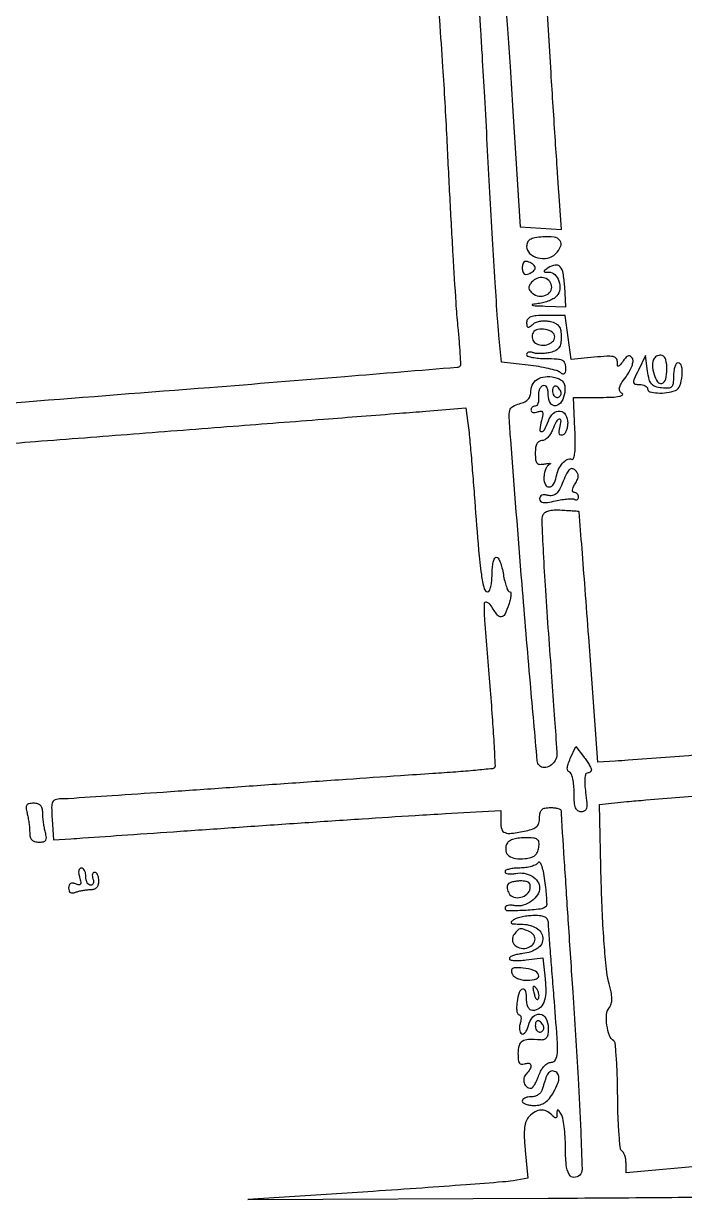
# Model space of a CAD drawing. Extents: x 0 to 640, y 0 to 640.
# Drawn here: x 332.6 to 485.5, y 0 to 272.6 of the extents above; entities that cross this region are included whole.
import ezdxf

# ---------------------------------------------------------------- set-up
doc = ezdxf.new("R2010")
doc.units = 0

msp = doc.modelspace()

# ---------------------------------------------------------------- linework, layer by layer
for points in [[(298.596171, 172.961967, -0.000001), (315.607522, 174.277711, -0.000003), (335.31495, 175.801823, -0.000002), (358, 177.555987, 0.000046), (381.077534, 179.342528, 0.000061), (402.017908, 180.968115, 0.000042), (419.584431, 182.335442, 0.000636), (425.699261, 182.819746), (434.898523, 183.560114), (435.410423, 180.030057, -0.012521), (435.667202, 177.881849, -0.001621), (436.085886, 173.277579, -0.00189), (436.54434, 167.810484, -0.001577), (436.991032, 162, 0.002351), (437.881899, 150.641736, 0.015365), (438.531037, 144.957251, 0.02419), (439.169585, 141.686435, 0.345215), (440.045313, 141, 0.3018), (440.415408, 141.245775, 0.041043), (440.719561, 142.175, 0.036077), (440.930933, 143.466983, 0.022515), (441, 145, -0.023315), (441.071522, 146.532964, -0.037255), (441.290279, 147.825, -0.043099), (441.605496, 148.750283, -0.297409), (441.988182, 149, -0.264949), (442.410249, 148.759462, -0.037096), (442.873976, 147.825, -0.034344), (443.299157, 146.532563, -0.022653), (443.615991, 145, 0.018779), (443.920523, 143.46715, 0.029073), (444.308652, 142.175, 0.028543), (444.720568, 141.219435, 0.283965), (445.075789, 141, -0.367973), (445.319044, 140.79294, -0.058938), (445.34783, 140.11875, -0.042011), (445.192552, 139.150663, -0.023108), (444.850155, 138, -0.025249), (443.921046, 135.713183, -0.274975), (443.132079, 135.176074, -0.25237), (442.230552, 135.593244, -0.022), (440.758226, 137.75, 0.171087), (439.751864, 138.558669, 0.512615), (439.14998, 138.13857, 0.023083), (439.269909, 134.40396, 0.000711), (440.495451, 119.055962, -0.002476), (441.036103, 111.969949, -0.003991), (441.418496, 105.928979, -0.000839), (441.702392, 100.633039, -0.212431), (441.537735, 100.204401, -0.173297), (441.117293, 100.005328, -0.00124), (437.166202, 99.622673, -0.00453), (432.61193, 99.23459, -0.002862), (427.292283, 98.860411, 0.000929), (419.77278, 98.36071, 0.000222), (407.270233, 97.500965, 0.000228), (392.911309, 96.500597, 0.000225), (378.5, 95.483453, -0.000438), (364.919919, 94.530775, -0.000663), (353.104218, 93.728013, -0.000242), (342.922301, 93.054773, -0.016532), (341.195209, 92.998658, 0.069578), (339.916177, 92.820566, 0.227233), (339.292975, 92.269372, 0.105928), (339.071809, 91.111209, 0.010477), (339.195209, 88.265043), (339.5, 83.530086), (343.5, 83.779021, 0.001639), (346.304935, 83.962817, 0.000064), (356.60625, 84.673081, 0.000114), (368.80035, 85.518219, 0.000081), (382.5, 86.473061, -0.000519), (396.834782, 87.459536, -0.000542), (410.964063, 88.401735, -0.00052), (423.174466, 89.189915, -0.002397), (430.25, 89.605207), (443, 90.292248), (443, 87.646124, 0.073345), (443.246798, 85.972733, 0.24117), (443.99773, 85.192332, 0.11884), (445.509322, 85.04865, 0.013899), (448.875, 85.625, 0.033988), (450.437985, 86.049745, 0.108346), (451.355263, 86.611053, 0.135513), (451.838706, 87.424146, 0.066858), (452, 88.625, -0.051205), (452.121557, 89.808846, -0.15277), (452.513158, 90.5125, -0.145795), (453.249492, 90.88673, -0.045197), (454.5, 91, -0.028437), (455.455371, 90.945621, -0.045467), (456.255084, 90.779687, -0.058103), (456.807275, 90.538679, -0.279719), (456.964115, 90.25, 0.02799), (456.96903, 89.647367, 0.000035), (457.743172, 77.60386, 0.000314), (458.619343, 64.120217, 0.000194), (459.666616, 48.252501, -0.001437), (460.930261, 28.353263, -0.005562), (461.541217, 16.000263, -0.002978), (461.824879, 7.231633, -0.205778), (461.289633, 5.889633, -0.198853), (459.939862, 5.330359, -0.280955), (458.857175, 5.990531, -0.095492), (458.179302, 8.303931, -0.023044), (457.984687, 12.309017, 0.014271), (457.907742, 14.789268, 0.016948), (457.689119, 17.122024, 0.015897), (457.378174, 19.059535, 0.095997), (457, 20, 0.009151), (456.437701, 20.83612, 0.231435), (456.203379, 20.965839, 0.405593), (456.05085, 20.832087, 0.017425), (456.015313, 20.05, -0.037242), (455.956929, 19.364866, -0.311655), (455.75319, 19.152083, -0.227685), (455.419526, 19.235457, -0.023205), (454.8, 19.8, 0.083294), (453.564115, 20.680807, 0.129895), (452.288743, 20.932236, 0.118525), (450.971384, 20.525238, 0.062532), (449.611941, 19.469084, 0.100658), (448.893102, 18.383209, 0.066831), (448.521347, 16.931272, 0.041103), (448.447609, 14.827279, 0.011497), (448.678469, 11.540278), (449.275913, 5.142388), (445.887957, 4.577279, -0.021439), (443.511727, 4.284953, -0.00089), (434.976462, 3.619958, -0.001541), (424.856329, 2.880973, -0.001094), (413.5, 2.111868), (384.5, 0.211564), (454, 0.532233, 0.000849), (481.083697, 0.703162, 0.001242), (504.920313, 0.953276, 0.000589)], [(428.856234, 426.080986, -0.000025), (431.95057, 383.981642, -0.218039)], [(497.284492, 293.320239, -0.000155), (457.622852, 290.101785, -0.055727)], [(428.03166, 284.232918, -0.002024), (429.552268, 262.549631, -0.004482), (430.496651, 246, 0.001193), (431.196381, 232.134457, 0.001403), (431.927393, 219.003533, 0.00123), (432.603357, 207.913724, 0.008735), (433.038217, 202.543943, -0.003905), (433.351889, 199.086055, -0.006182), (433.560873, 196.117764, -0.001963), (433.699128, 193.55992, -0.211959), (433.577511, 193.244178, -0.177497), (432.901878, 192.930989, -0.000075), (406.930463, 190.781424, -0.000969), (375.606933, 188.254734, -0.000395), (333, 184.934883, 0.000864), (317.054729, 183.677416, 0.001415)], [(509.83174, 104.78971, -0.000118), (489.766716, 103.268231, -0.000044), (472.49248, 101.963994, -0.002867), (469.5, 101.755567), (465.5, 101.5), (463.364044, 130.5, 0.000354), (462.53683, 141.623759, 0.000588), (461.822025, 150.997257, 0.000016), (461.164803, 159.480489, 0.268084), (461.114044, 159.554492, 0.093641), (461.019541, 159.579532, 0.000356), (459.893698, 159.660231, 0.001829), (458.61549, 159.746236, 0.001147), (457.119821, 159.837932, 0.024408), (455.349955, 159.855861, 0.058056), (454.051691, 159.653457, 0.085675), (453.171532, 159.237401, 0.14906), (452.678983, 158.605827, 0.103121), (452.493581, 157.463445, 0.00127), (452.846382, 149.988632, 0.003701), (453.341666, 141.324867, 0.002407), (454.036159, 131.322387, -0.000489), (454.772718, 121.272171, -0.000722), (455.397387, 112.455817, -0.000319), (455.915259, 104.924189, -0.014321), (455.976997, 103.356989, -0.137025), (455.579366, 101.87194, -0.114634), (454.448926, 100.687901, -0.136827), (453.068593, 100.248303, -0.220157), (451.950312, 100.717217, -0.164221), (451.466099, 101.816786, -0.000374), (449.866879, 119.833481, -0.001969), (447.936285, 142.805059, -0.00067), (445.307517, 176.194816, -0.004701), (444.961562, 181.287658, -0.074832), (445.118445, 183.007596, -0.203548), (445.800619, 183.920093, -0.070448), (447.356038, 184.553224, 0.048427), (448.586428, 184.992175, 0.102081), (449.394227, 185.597288, 0.113166), (449.846645, 186.42731, 0.068526), (450, 187.54102, -0.143486), (450.488926, 189.209683, -0.138082), (451.806833, 190.380384, -0.113271), (453.776997, 190.834017, -0.077167), (456.058139, 190.481547, -0.070648), (457.00811, 190.024541, -0.124348), (457.588184, 189.381438, -0.107076), (457.844213, 188.467546, -0.04386), (457.808139, 187.17271, -0.101093), (457.109435, 185.043052, -0.223614), (455.742403, 184.082946, -0.312699), (454.503762, 184.656772, -0.133492), (454, 186.510009, 0.034315), (453.923797, 187.619046, 0.094516), (453.674112, 188.358406, 0.169841), (453.271135, 188.71197, 0.183183), (452.75, 188.723101, 0.140675), (452.289735, 188.394162, 0.074507), (451.937162, 187.781276, 0.064564), (451.740138, 186.991058, 0.056627), (451.73821, 186.139768, -0.043941), (451.757095, 185.320426, -0.068192), (451.61616, 184.628557, -0.094306), (451.34697, 184.164005, -0.217736), (450.98821, 184, 0.097011), (450.611042, 183.926126, 0.097445), (450.290287, 183.715469, 0.098407), (450.075514, 183.401017, 0.101104), (450, 183.031385, 0.191571), (450.126825, 182.712521, 0.145343), (450.455547, 182.52211, 0.09714), (450.956879, 182.500699, 0.053907), (451.550797, 182.657866, -0.070699), (452.299605, 182.829442, -0.320682), (452.662851, 182.613396, -0.148592), (452.73625, 181.997239, -0.017363), (452.442389, 180.626481, 0.026509), (452.036735, 178.54969, 0.445618), (452.437737, 178.072168, 0.296083), (453.124871, 178.485783, 0.022481), (454.027664, 180.572763, -0.111599), (455.190254, 182.32576, -0.222293), (456.733866, 182.846644, -0.244553), (458.010633, 181.9886, -0.1255), (458.5, 180.069638, -0.04561), (458.413321, 179.121405, -0.053734), (458.155927, 178.257848, -0.062186), (457.777706, 177.599193, -0.15205), (457.328686, 177.276229, -0.153015), (456.882499, 177.268163, -0.234679), (456.604223, 177.52565, -0.120125), (456.534446, 178.085203, -0.035199), (456.695318, 178.942895, 0.04303), (456.977384, 180.588351, 0.517468), (456.561239, 180.938519, 0.212652), (455.827389, 180.351613, 0.028462), (455, 178.5, -0.049595), (454.523315, 177.54372, -0.054776), (453.880815, 176.734375, -0.06206), (453.177987, 176.18165, -0.13645), (452.524751, 176, 0.14505), (451.864924, 175.804471, 0.128568), (451.381155, 175.273466, 0.085627), (451.09072, 174.37395, 0.035384), (451, 173.09362, 0.025911), (451.081557, 171.520913, 0.159175), (451.40763, 170.789417, 0.209129), (452.047816, 170.500872, 0.048687), (453.25, 170.604708, -0.012417), (454.055407, 170.733546, -0.077386), (454.471875, 170.724934, -0.603897), (454.508105, 170.611477, -0.087584), (454.25, 170.427755, 0.13086), (453.770599, 170.020567, 0.055687), (453.367188, 169.27357, 0.049868), (453.092602, 168.333749, 0.046183), (453, 167.333333, 0.10592), (453.33414, 165.773701, 0.319168), (454.221441, 165.252868, 0.245016), (455.236772, 165.900325, 0.08474), (455.857608, 167.582866, -0.057845), (456.406611, 169.357799, -0.075144), (457.317683, 170.793243, -0.098476), (458.387792, 171.621927, -0.210869), (459.410214, 171.66998, 0.429875), (459.882376, 171.894172, 0.051683), (460.153562, 173.152693, 0.029657), (460.260835, 175.310907, 0.008736), (460.170996, 178.624471), (459.841992, 186), (466.170996, 186.015313, 0.009816), (468.774389, 186.072728, 0.033556), (470.457232, 186.256492, 0.112361), (471.142841, 186.546071, 0.531295), (471.132536, 186.896927, -0.124609), (470.573102, 187.487696, -0.184483), (470.470903, 188.185824, -0.088406), (470.879714, 189.16403, -0.016108), (472.000308, 190.786546, 0.03065), (472.840799, 192.082493, 0.045932), (473.393188, 193.311914, 0.055931), (473.624735, 194.353561, 0.166658), (473.465129, 195.056423, 0.092792), (473.024084, 195.54078, 0.234532), (472.56841, 195.626704, 0.1384), (472.042671, 195.304795, 0.028748), (471.347357, 194.460361, -0.008921), (470.568044, 193.43355, -0.186928), (470.242622, 193.241061, -0.432445), (470.043361, 193.393095, -0.025685), (470, 194.236618, 0.172251), (469.720389, 195.024171, 0.174729), (469.008443, 195.453376, 0.065399), (467.569864, 195.548374, 0.009543), (464.645399, 195.302851), (459.290798, 194.750207), (458.610956, 199.875104), (457.931114, 205), (453.465557, 205, 0.016007), (451.223958, 204.928218, 0.071238), (449.938091, 204.659169, 0.146314), (449.257661, 204.153552, 0.16168), (449, 203.377555, 0.035704), (449.05781, 202.569016, 0.301846), (449.288969, 202.310221, 0.21916), (449.687265, 202.381076, 0.021296), (450.487014, 202.989223, -0.084755), (451.251389, 203.430556, -0.051243), (452.266348, 203.692006, -0.048233), (453.391214, 203.752051, -0.050754), (454.487014, 203.592615, -0.054244), (455.733378, 203.131594, -0.125083), (456.484654, 202.483834, -0.113163), (456.879191, 201.51024, -0.039933), (457, 200, -0.039894), (456.879513, 198.492292, -0.112607), (456.486262, 197.518365, -0.124989), (455.738667, 196.870466, -0.054926), (454.502236, 196.411205, -0.031384), (453.435687, 196.213645, -0.026957), (452.296908, 196.137794, -0.027866), (451.253433, 196.182805, -0.066995), (450.502236, 196.360768, 0.055844), (449.927009, 196.510614, 0.099984), (449.441282, 196.483364, 0.147128), (449.122678, 196.289116, 0.184845), (449, 195.968615, 0.314247), (449.262692, 195.59192, 0.035235), (450.321875, 195.284531, 0.032737), (451.775197, 195.06999, 0.020281), (453.5, 195, -0.013561), (456.036048, 194.931207, -0.096921), (457.219951, 194.632086, -0.196342), (457.798668, 194.001244, -0.088878), (458, 192.877555, -0.027662), (457.944977, 191.883755, -0.185435), (457.721855, 191.452364, -0.29794), (457.345366, 191.396374, -0.062234), (456.75, 191.766167, 0.099355), (455.922392, 192.199188, 0.014229), (454.062774, 192.685004, 0.015698), (451.800844, 193.133366, 0.012822), (449.357316, 193.474343), (443.214632, 194.171463), (442.593859, 200.335732, -0.008422), (442.275559, 204.137759, -0.00099), (441.725943, 212.620496, -0.001185), (441.116271, 222.710213, -0.00097), (440.510977, 233.5, 0.000223), (439.905008, 244.598578, 0.000227), (439.293341, 255.619305, 0.00022), (438.75346, 265.191745, 0.000949), (438.419011, 270.884867), (437.789154, 281.269735)], [(443.987937, 279.166625, -0.000201), (444.565216, 271.375409, -0.001816), (445.177139, 262.638465, -0.001111), (445.838632, 252.328034), (447.5, 225.5), (452.290191, 225.193567), (457.080381, 224.887135), (456.450984, 233.693567, -0.001173), (456.132042, 238.308364, -0.000343), (455.663415, 245.401619, -0.000345), (455.147017, 253.385022, -0.00037), (454.653731, 261.184284), (453.485874, 279.868569)], [(490.75, 8.086406), (472, 6.409946), (472, 8.645956, 0.038357), (471.930991, 9.544192, 0.04184), (471.725562, 10.39475, 0.045925), (471.42488, 11.08204, 0.128967), (471.065742, 11.459369, -0.233379), (470.690028, 12.060415, -0.005575), (470.388388, 15.441762, -0.011075), (470.162224, 19.499923, -0.007155), (470.071794, 24.205629, 0.006524), (469.98732, 28.910349, 0.010123), (469.779339, 32.965194, 0.004778), (469.503349, 36.363002, 0.227956), (469.160024, 36.937243, -0.163159), (468.167147, 38.206979, -0.049932), (467.579305, 40.605058, -0.049959), (467.478467, 43.076828, -0.159754), (468.076524, 44.592205, 0.105156), (468.565888, 45.524929, 0.072558), (468.719563, 46.711663, 0.046398), (468.541181, 48.344504, 0.014474), (467.977515, 50.746552, -0.040301), (467.460937, 53.603557, -0.006016), (466.957114, 59.427798, -0.006733), (466.536574, 66.336886, -0.005759), (466.275491, 73.624674), (465.835118, 91.749349), (472.167559, 92.375749, -0.005121), (476.587556, 92.767308, -0.000214), (492.35547, 93.99476, -0.00037)]]:
    msp.add_lwpolyline(points, format="xyb")
for points in [[(452.75, 223.189635, 0.022649), (450.863571, 222.9471, 0.091131), (449.778533, 222.544974, 0.152634), (449.206224, 221.906995, 0.107476), (449, 220.958687, 0.210476), (449.701348, 219.366398, 0.123347), (451.565854, 218.358564, 0.110222), (453.86173, 218.288433, 0.150209), (455.680723, 219.252151, 0.088108), (456.875353, 220.962732, 0.27507), (456.73667, 222.304539, 0.201652), (455.351972, 223.121404, 0.05445)], [(448, 216, 0.052744), (448.087733, 215.170621, 0.157005), (448.369294, 214.681419, 0.193133), (448.839083, 214.506991, 0.085294), (449.5, 214.638374, 0.042592), (450.073933, 214.916706, 0.050144), (450.559375, 215.275788, 0.057515), (450.893294, 215.657423, 0.152135), (451, 216, 0.152135), (450.893294, 216.342577, 0.057515), (450.559375, 216.724212, 0.050144), (450.073933, 217.083294, 0.042592), (449.5, 217.361626, 0.085294), (448.839083, 217.493009, 0.193133), (448.369294, 217.318581, 0.157005), (448.087733, 216.829379, 0.052744)], [(454, 215.999057, 0.010084), (453.155518, 215.42939, 0.293169), (453.061595, 215.19881, 0.345245), (453.233933, 215.046928, 0.012107), (454.182612, 215.015313, -0.195956), (455.537182, 214.448812, -0.117411), (456.468277, 212.943454, -0.107621), (456.667533, 211.06641, -0.147063), (456.008147, 209.509816, -0.087687), (455.343249, 208.946196, -0.034024), (454.258141, 208.408313, -0.03239), (452.976096, 207.972874, -0.034526), (451.675529, 207.717841, 0.011185), (450.314971, 207.516412, 0.77706), (450.303501, 207.3738, 0.071367), (450.94408, 207.252352, 0.002895), (453.304791, 207.160037), (458.109582, 207), (457.804791, 211.671831, 0.025191), (457.444838, 214.773925, 0.139737), (456.731785, 216.274635, 0.267171), (455.618083, 216.652883, 0.094922)], [(450.145708, 212.675567, 0.049541), (449.638682, 211.924374, 0.145664), (449.512768, 211.320085, 0.147971), (449.738422, 210.751287, 0.051692), (450.360921, 210.115426, 0.13702), (451.807373, 209.468822, 0.13183), (453.403163, 209.651719, 0.153891), (454.528583, 210.564876, 0.195955), (454.787609, 211.864344, 0.153672), (454.123623, 213.093714, 0.150524), (452.869728, 213.733522, 0.138824), (451.391581, 213.580927, 0.125482)], [(450.481492, 200.970053, 0.096079), (450.287205, 200.457007, 0.077341), (450.277715, 199.866176, 0.075876), (450.449558, 199.289848, 0.086253), (450.780913, 198.819087, 0.153416), (452.047859, 198.157987, 0.106504), (453.673184, 198.21608, 0.118772), (455.003156, 198.915884, 0.215755), (455.5, 200.013695, 0.245157), (454.928045, 201.110094, 0.105597), (453.363513, 201.769212, 0.09946), (451.593224, 201.751581, 0.205052)], [(474.876468, 192.34334, 0.007242), (473.885834, 190.225816, 0.125079), (473.754469, 189.479487, 0.334617), (474.081223, 189.107271, 0.051179), (475.126468, 189, -0.051405), (475.843332, 188.926104, -0.071332), (476.44965, 188.70625, -0.091376), (476.857198, 188.381687, -0.180942), (477, 188, 0.337418), (477.512551, 187.326953, 0.052034), (479.278864, 187.032597, 0.047982), (481.452302, 187.108117, 0.059014), (483.418213, 187.606989, 0.220002), (484.471561, 188.690499, 0.061935), (484.986123, 191.052867, 0.069707), (484.878527, 193.272575, 0.360268), (484, 194, 0.258275), (483.615551, 193.78722, 0.061214), (483.29375, 193.099238, 0.04793), (483.072731, 192.108319, 0.030926), (483, 190.933578, -0.024843), (482.91289, 189.181481, -0.173213), (482.551595, 188.41875, -0.194761), (481.814281, 188.106417, -0.032648), (480.25, 188.183578, -0.051768), (478.785382, 188.508025, -0.139862), (477.91419, 189.10323, -0.112081), (477.377217, 190.159608, -0.027204), (477, 192.09334), (476.5, 195.686679)], [(478.497498, 194.995951, 0.152244), (478.103767, 193.46298, 0.06302), (478.484011, 191.332676, 0.071332), (479.311454, 189.597326, 0.338395), (480.286882, 189.262294, 0.255925), (481.180714, 190.225707, 0.059665), (481.471626, 192.491964, 0.059785), (481.219196, 194.757813, 0.260319), (480.341641, 195.719453, 0.096938), (479.847419, 195.783302, 0.077424), (479.322101, 195.666199, 0.075717), (478.846715, 195.390835, 0.085472)], [(455, 187.559017, 0.062283), (455.074545, 186.962904, 0.080552), (455.29375, 186.457961, 0.097988), (455.618621, 186.120018, 0.153634), (456, 186, 0.092995), (456.381732, 186.071618, 0.096318), (456.70625, 186.276414, 0.099231), (456.923444, 186.581949, 0.105429), (457, 186.940983, 0.089642), (456.926698, 187.346558, 0.053229), (456.70625, 187.7871, 0.051032), (456.382515, 188.193797, 0.06081), (456, 188.5, 0.139169), (455.620352, 188.607943, 0.191142), (455.29375, 188.478525, 0.138808), (455.073267, 188.110654, 0.066118)], [(457.46692, 166.575071, -0.02185), (456.586768, 164.702952, -0.085041), (455.81187, 163.689613, -0.142152), (454.971751, 163.267219, -0.110252), (453.94397, 163.304401, 0.051483), (453.14144, 163.428075, 0.109743), (452.525852, 163.323303, 0.15532), (452.143601, 163.00435, 0.14277), (452, 162.511691, 0.19704), (452.22807, 161.955421, 0.168229), (452.799834, 161.672663, 0.071656), (453.869646, 161.691, 0.015406), (455.6948, 162.043935, -0.016157), (457.168536, 162.32662, -0.020689), (458.540781, 162.48628, -0.019067), (459.675862, 162.527532, -0.138825), (460.1948, 162.379607, 0.110142), (460.50142, 162.273149, 0.182903), (460.763473, 162.339234, 0.160259), (460.939529, 162.573663, 0.081763), (461, 162.940983, 0.094153), (460.923198, 163.345224, 0.096662), (460.703761, 163.688914, 0.099007), (460.376327, 163.918968, 0.104148), (459.991526, 164, -0.253651), (459.69263, 164.162057, -0.174376), (459.602122, 164.545379, -0.081265), (459.778732, 165.169924, -0.030131), (460.216486, 165.975041, 0.03359), (460.772807, 167.015298, 0.103883), (460.943383, 167.789302, 0.13093), (460.77166, 168.460454, 0.06874), (460.247909, 169.152091, 0.153973), (459.581356, 169.49898, 0.234579), (458.967495, 169.318119, 0.091489), (458.321125, 168.451748, 0.015684)], [(463.977764, 99.75, -0.131186), (463.910438, 99.464056, -0.104068), (463.705338, 99.220313, -0.091137), (463.392219, 99.056454, -0.075229), (463.01913, 99, 0.334498), (462.654142, 98.725061, 0.049759), (462.478412, 97.760264, 0.036869), (462.46839, 96.333674, 0.017386), (462.655054, 94.5, -0.011762), (462.93106, 92.061185, -0.07813), (462.849625, 90.843427, -0.19487), (462.426674, 90.235215, -0.145577), (461.635924, 90, -0.157946), (460.852146, 90.253923, -0.148441), (460.342599, 90.92495, -0.07259), (460.072084, 92.195344, -0.016221), (460, 94.416667, 0.022906), (459.921256, 96.134643, 0.032713), (459.682669, 97.641715, 0.034204), (459.33921, 98.789351, 0.226213), (458.919723, 99.193426, -0.20092), (458.526131, 99.537458, -0.129954), (458.405745, 100.139167, -0.06958), (458.591232, 101.054539, -0.022169), (459.112316, 102.347162), (460.385186, 105.140807), (462.170357, 102.820404, -0.01381), (462.855524, 101.877006, -0.017124), (463.437666, 100.961306, -0.015562), (463.870428, 100.17086, -0.110485)], [(333.369714, 89.75, -0.01952), (333.601868, 88.725325, -0.011897), (333.799577, 87.5, -0.011917), (333.937871, 86.274243, -0.020614), (333.986345, 85.25, 0.056753), (334.11172, 84.205423, 0.132069), (334.483559, 83.517365, 0.138732), (335.136118, 83.128844, 0.065421), (336.116631, 83, 0.047336), (337.175195, 83.10044, 0.199953), (337.695948, 83.444534, 0.178633), (337.852099, 84.086359, 0.036755), (337.630286, 85.25, -0.01952), (337.398132, 86.274675, -0.011897), (337.200423, 87.5, -0.011917), (337.062129, 88.725757, -0.020614), (337.013655, 89.75, 0.056753), (336.88828, 90.794577, 0.132069), (336.516441, 91.482635, 0.138732), (335.863882, 91.871156, 0.065421), (334.883369, 92, 0.047336), (333.824805, 91.89956, 0.199953), (333.304052, 91.555466, 0.178633), (333.147901, 90.913641, 0.036755)], [(444.335833, 82.432783, 0.139951), (444.204972, 80.95484, 0.184896), (444.911625, 79.81622, 0.131272), (446.448631, 79.186869, 0.060416), (448.628178, 79.171822, 0.043346), (449.992831, 79.449046, 0.098431), (450.920871, 79.936075, 0.114984), (451.505, 80.685122, 0.0732), (451.819551, 81.75, 0.058851), (451.848314, 82.973036, 0.222488), (451.469963, 83.615976, 0.133531), (450.573373, 83.928665, 0.01752), (448.538166, 84, 0.03055), (446.944855, 83.902556, 0.058767), (445.703871, 83.599441, 0.078768), (444.829266, 83.105419, 0.134045)], [(345.548012, 74.848728, -0.021662), (345.846951, 73.742872, -0.194319), (345.766932, 73.256788, -0.309717), (345.409515, 73.095849, -0.047236), (344.615399, 73.317343, 0.062982), (343.911723, 73.489999, 0.163702), (343.407957, 73.382775, 0.181262), (343.103553, 73.004744, 0.079994), (343, 72.361626, 0.080223), (343.102843, 71.724766, 0.177102), (343.404671, 71.344398, 0.163812), (343.900251, 71.23112, 0.066694), (344.581787, 71.393011, -0.03151), (345.325581, 71.625874, -0.017174), (346.2624, 71.821697, -0.017054), (347.232051, 71.955983, -0.025883), (348.081787, 72, 0.078953), (348.905409, 72.13087, 0.123399), (349.510223, 72.510659, 0.119873), (349.875623, 73.140171, 0.071952), (350, 74, 0.046464), (349.92871, 74.765494, 0.06642), (349.715469, 75.4125, 0.086521), (349.401391, 75.849083, 0.196096), (349.031385, 76, 0.184534), (348.710807, 75.877514, 0.147206), (348.516384, 75.559375, 0.100118), (348.488865, 75.074366, 0.055937), (348.638374, 74.5, -0.06502), (348.77672, 73.926101, -0.112257), (348.719716, 73.440625, -0.151946), (348.480915, 73.121257, -0.158089), (348.106989, 73, -0.175384), (347.684563, 73.152876, -0.092966), (347.325178, 73.5875, -0.073174), (347.081934, 74.234842, -0.053388), (347, 75, 0.051399), (346.921125, 75.765255, 0.071326), (346.686455, 76.4125, 0.091371), (346.340021, 76.84756, 0.180959), (345.932612, 77, 0.211859), (345.558508, 76.834037, 0.140616), (345.34843, 76.406056, 0.083562), (345.341482, 75.723116, 0.03771)], [(451.667566, 78.25, -0.139481), (451.132302, 77.768545, -0.041975), (450.101947, 77.367188, -0.038451), (448.815768, 77.092125, -0.033468), (447.440983, 77, 0.023628), (446.122276, 76.937648, 0.037713), (445.010789, 76.746985, 0.043897), (444.21609, 76.472103, 0.295705), (444, 76.138672, 0.286263), (444.183746, 75.844032, 0.076186), (444.736063, 75.671066, 0.05351), (445.545364, 75.635033, 0.031626), (446.505746, 75.756348, -0.090827), (448.449954, 75.771371, -0.09237), (450.260699, 75.09466, -0.104509), (451.540647, 73.90196, -0.154309), (452, 72.448984, -0.147316), (451.507355, 70.813202, -0.087756), (450.094782, 69.327343, -0.084831), (448.20449, 68.375787, -0.122097), (446.342166, 68.274923, 0.039263), (445.444852, 68.374388, 0.065088), (444.688011, 68.299917, 0.094677), (444.180064, 68.074988, 0.246079), (444, 67.731276, 0.414845), (444.588916, 67.143629, 0.012483), (448.405071, 67.247155, 0.015929), (452.190276, 67.565642, 0.168981), (453.563175, 68.229841, 0.20449), (453.718336, 68.616092, 0.008382), (453.659905, 70.144909, 0.013431), (453.508338, 71.993105, 0.008999), (453.24036, 74.097111, 0.013692), (452.867255, 76.244091, 0.040669), (452.453602, 77.678621, 0.111121), (452.045931, 78.296315, 0.475613)], [(444.625, 73.202254, 0.119316), (444.494232, 72.802386, 0.056461), (444.512924, 72.256781, 0.051327), (444.664919, 71.660557, 0.050392), (444.93581, 71.103861, 0.184797), (446.04667, 70.256308, 0.130578), (447.631698, 70.214149, 0.124876), (449.08092, 70.971508, 0.164078), (449.811841, 72.261484, 0.088577), (449.822857, 73.073788, 0.185678), (449.50821, 73.610428, 0.131943), (448.816435, 73.911874, 0.037161), (447.632341, 74, 0.029341), (446.633671, 73.941346, 0.035506), (445.711783, 73.765662, 0.038266), (444.97987, 73.51022, 0.152398)], [(446, 65, 0.064069), (445.446521, 64.532202, 0.473176), (445.489306, 64.23459, 0.124542), (446.071544, 64.056849, 0.010896), (447.627555, 64.015313, -0.118918), (451.231096, 63.127276, -0.259665), (452.75052, 60.829973, -0.270812), (451.575838, 58.41488, -0.123111), (448.149151, 57.186642, 0.02494), (446.942592, 57.005463, 0.038161), (445.925063, 56.718146, 0.043731), (445.198806, 56.377218, 0.267225), (445, 56.031798, 0.345761), (445.232101, 55.736286, 0.038868), (446.133071, 55.589476, 0.03408), (447.378433, 55.569925, 0.020227), (448.857264, 55.707681), (452.714529, 56.225049), (453.266213, 51.362524, -0.032715), (453.422046, 48.088906, -0.089249), (452.972509, 45.823194, -0.145541), (451.938527, 44.498989, -0.155946), (450.377555, 44, -0.165587), (449.832073, 44.185742, -0.103057), (449.387756, 44.703702, -0.077647), (449.096708, 45.504396, -0.048454), (449, 46.5, 0.052594), (448.791397, 48.47766, 0.417731), (448.092928, 48.924587, 0.266099), (447.292729, 48.190521, 0.040673), (446.786692, 46, 0.0277), (446.682526, 44.850116, 0.046311), (446.738395, 43.88125, 0.061873), (446.927377, 43.208228, 0.302082), (447.240581, 43, -0.246783), (447.531941, 42.846869, -0.11418), (447.693487, 42.437221, -0.073025), (447.69501, 41.818376, -0.041024), (447.52671, 41.084157, 0.049918), (447.363346, 40.308494, 0.059526), (447.371628, 39.561527, 0.069867), (447.53978, 38.952781, 0.153235), (447.852649, 38.591068, 0.255911), (448.257661, 38.569782, 0.110178), (448.696096, 38.915733, 0.070189), (449.105032, 39.593102, 0.039293), (449.412379, 40.506911, -0.117967), (450.461872, 42.519103, -0.245434), (452.063788, 43.147521, -0.250811), (453.466619, 42.189865, -0.12066), (454, 40.01179, -0.029579), (453.914599, 38.569463, -0.108856), (453.615861, 37.711708, -0.172178), (453.073393, 37.27502, -0.105483), (452.25, 37.170233, 0.024435), (449.442248, 37.267834, 0.131944), (447.986773, 36.85484, 0.195297), (447.24014, 35.864908, 0.065207), (447, 34.031385, 0.023909), (447.068476, 32.600201, 0.116597), (447.327847, 31.837412, 0.230808), (447.796542, 31.54538, 0.118031), (448.5, 31.638374, -0.119783), (449.4811, 31.764622, -0.336157), (449.953328, 31.316662, -0.181905), (449.770698, 30.400143, -0.057271), (448.887132, 29.287132, 0.144979), (448.369998, 28.334752, 0.132086), (448.429521, 27.216085, 0.142075), (449.029852, 26.334941, 0.174351), (449.961192, 26, 0.220787), (450.351578, 26.181218, 0.034928), (450.863877, 26.88125, 0.033185), (451.388097, 27.850961, 0.023459), (451.850155, 29, -0.042233), (452.40671, 30.246801, -0.065048), (453.105593, 31.196983, -0.080034), (453.895713, 31.793884, -0.12242), (454.724932, 32, 0.279425), (455.700389, 32.591301, 0.110739), (456.120195, 34.167382, 0.027958), (456.064255, 37.627993, 0.001985), (455.331246, 47.25, -0.00052), (454.858887, 53.21965, -0.000737), (454.451795, 58.534375, -0.000416), (454.118288, 63.024306, -0.010574), (454.054294, 64.25, 0.114957), (453.836934, 65.067327, 0.15076), (453.292275, 65.609052, 0.094558), (452.318045, 65.904955, 0.027765), (450.75, 65.984687, 0.026112), (449.395679, 65.90751, 0.023822), (448.014062, 65.689119, 0.024558), (446.7987, 65.374234, 0.067883)], [(446.110114, 61.632679, 0.196417), (445.705682, 60.347276, 0.186424), (446.305597, 59.110681, 0.149397), (447.727418, 58.417022, 0.131678), (449.373252, 58.589736, 0.119907), (450.514193, 59.378837, 0.180735), (450.946021, 60.494072, 0.183384), (450.538625, 61.60697, 0.123303), (449.418213, 62.393011, 0.012638), (448.054412, 62.877177, 0.136278), (447.475081, 62.903247, 0.148292), (446.986729, 62.623406, 0.015822)], [(445.614269, 52.562816, 0.127266), (446.064839, 51.931122, 0.071631), (446.870394, 51.431643, 0.059788), (447.944397, 51.108131, 0.043313), (449.190322, 51, 0.077007), (451.302508, 51.327249, 0.425189), (451.759766, 52.251764, 0.231939), (450.693116, 53.286534, 0.054032), (448.180269, 53.812816, 0.017396), (446.546093, 53.917063, 0.121143), (445.769254, 53.749703, 0.277676), (445.487903, 53.316296, 0.100458)], [(450.731213, 47.919841, 0.02593), (451.004403, 47.059974, 0.106885), (451.298474, 46.603634, 0.353106), (451.564152, 46.575227, 0.170804), (451.787763, 46.86329, 0.085105), (451.8766, 47.443426, 0.059552), (451.7862, 48.100047, 0.058506), (451.539971, 48.729912, 0.0741), (451.16845, 49.23155, 0.069225), (450.72933, 49.563414, 0.470166), (450.508441, 49.477725, 0.131195), (450.479614, 49.004581, 0.013933)], [(451, 40.559017, 0.062283), (451.074545, 39.962904, 0.080552), (451.29375, 39.457961, 0.097988), (451.618621, 39.120018, 0.153634), (452, 39, 0.092995), (452.381732, 39.071618, 0.096318), (452.70625, 39.276414, 0.099231), (452.923444, 39.581949, 0.105429), (453, 39.940983, 0.089642), (452.926698, 40.346558, 0.053229), (452.70625, 40.7871, 0.051032), (452.382515, 41.193797, 0.06081), (452, 41.5, 0.139169), (451.620352, 41.607943, 0.191142), (451.29375, 41.478525, 0.138808), (451.073267, 41.110654, 0.066118)], [(453.468615, 28.5), (453.255288, 27.817155, -0.004202), (453, 27, 0.004202), (452.744712, 26.182845), (452.531385, 25.5, -0.11081), (452.20038, 24.926582, -0.071656), (451.603706, 24.440625, -0.066525), (450.842962, 24.112181, -0.068786), (450.031385, 24, 0.047258), (449.253918, 23.926353, 0.067241), (448.596719, 23.70625, 0.087393), (448.153584, 23.381936, 0.193529), (448, 23, 0.24188), (448.19685, 22.61689, 0.068801), (448.807813, 22.295607, 0.052745), (449.696686, 22.076817, 0.034577), (450.75, 22.006323, 0.062733), (452.138284, 22.184436, 0.087258), (453.276722, 22.70239, 0.076144), (454.276454, 23.639447, 0.037095), (455.254301, 25.094856, 0.037832), (456.221815, 27.140353, 0.10952), (456.451465, 28.680558, 0.205505), (455.967839, 29.619754, 0.174207), (454.909598, 30, 0.133675), (454.502922, 29.889297, 0.068585), (454.085208, 29.559375, 0.060489), (453.720152, 29.073648, 0.055273)]]:
    msp.add_lwpolyline(points, format="xyb", close=True)

doc.saveas('drawing.dxf')
